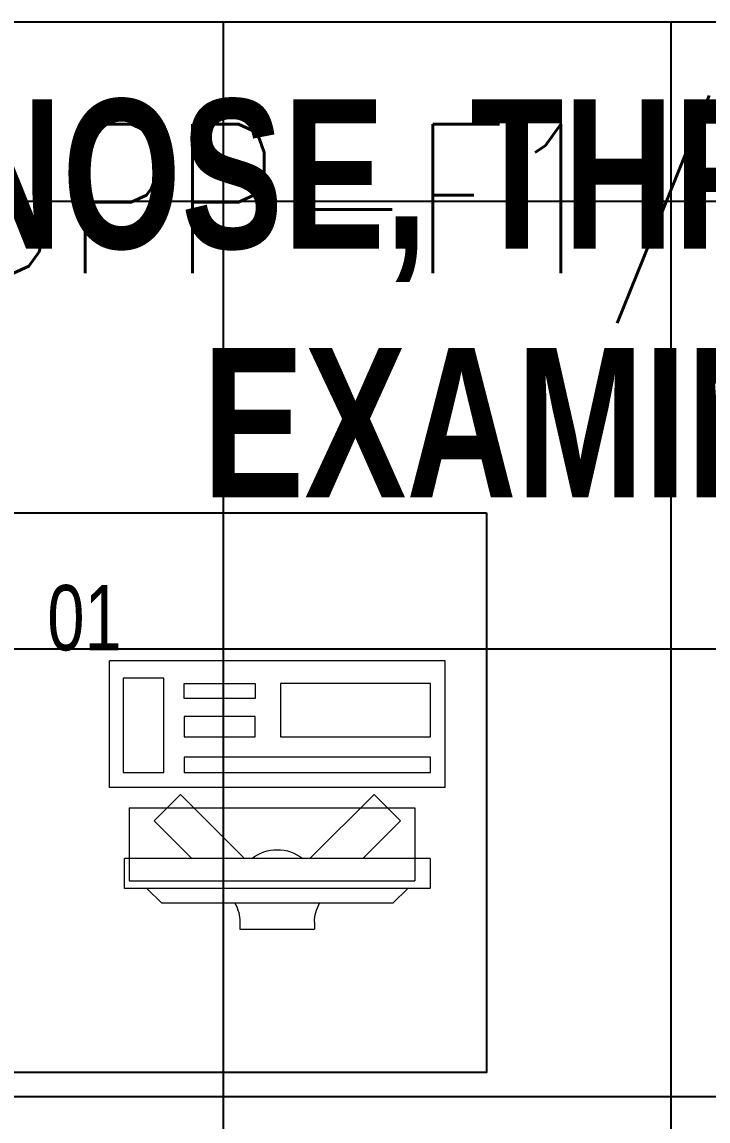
# Model space of a CAD drawing. Extents: x -178977 to 231842, y -29287 to 19916.
# Drawn here: x 45706 to 46626, y -7673 to -6200 of the extents above; entities that cross this region are included whole.
import ezdxf
from ezdxf import colors
from ezdxf.entities.mleader import LeaderData, LeaderLine
from ezdxf.math import Vec2, Vec3

# ---------------------------------------------------------------- set-up
doc = ezdxf.new("R2010")
doc.units = 0
doc.header["$LTSCALE"] = 0.25
doc.linetypes.add('DASHDOT', pattern=[25.4, 12.7, -6.35, 0, -6.35])
for name, color, linetype, lineweight in [('01-First Floor-FUR$0$72_EGR_BASE_TEXT', 252, 'Continuous', 5), ('01-First Floor-FUR$0$72_EGR_EQP_TAG', 142, 'Continuous', 5), ('01-First Floor-FUR$0$LOADING', 253, 'Continuous', 5), ('01-First Floor-FUR$0$Walls', 251, 'Continuous', 5), ('E-LITE-CIRC', 6, 'Continuous', 25), ('E-LITE-CLNG-CNDT', 6, 'DASHDOT', 35)]:
    doc.layers.add(name, color=color, linetype=linetype, lineweight=lineweight)
doc.layers.add('01-First Floor-FUR$0$FALSE CEILING', color=251, linetype='Continuous')
doc.styles.add('01-First Floor-FUR$0$X3G_ENTITY_257CFD', font='swisscl.ttf', dxfattribs={"height": 200})
doc.styles.add('01-First Floor-FUR$0$X3G_ENTITY_9EC9', font='swisscl.ttf', dxfattribs={"height": 0.2})
doc.styles.add('DC_SIMPLEX', font='SIMPLEX.shx', dxfattribs={"width": 0.7})

# ---------------------------------------------------------------- blocks, each defined once
blk = doc.blocks.new('01-First Floor-FUR$0$ITCWLS1-P')
at = {"layer": '01-First Floor-FUR$0$LOADING'}
for p, q in [((-0.17, 0.45), (-0.17, 0)), ((-0.17, 0.45), (0, 0.45)), ((0, 0.45), (0, 0)), ((-0.2651, 0.43, 0), (-0.3051, 0.43, 0)), ((-0.3051, 0.43, 0), (-0.3051, 0.02, 0)), ((-0.2651, 0.43, 0), (-0.2651, 0.02, 0)), ((-0.1496, 0.4305), (-0.1291, 0.4305)), ((-0.1291, 0.4305), (-0.1291, 0.4089)), ((-0.3251, 0.38, 0), (-0.3051, 0.4, 0)), ((-0.197, 0.4094), (-0.295, 0.4094)), ((-0.295, 0.0264), (-0.295, 0.4094)), ((-0.197, 0.0264), (-0.197, 0.4094)), ((-0.3251, 0.38, 0), (-0.3251, 0.07, 0)), ((-0.3503, 0.275), (-0.3596, 0.275)), ((-0.3596, 0.175), (-0.3596, 0.275)), ((-0.3503, 0.175), (-0.3596, 0.175)), ((-0.3251, 0.07, 0), (-0.3051, 0.05, 0)), ((-0.3051, 0.02, 0), (-0.2651, 0.02, 0)), ((-0.197, 0.0264), (-0.295, 0.0264)), ((-0.17, 0), (0, 0))]:
    blk.add_line(p, q, dxfattribs=at)
at = {"layer": '01-First Floor-FUR$0$LOADING', "extrusion": (2.48281e-10, 3.18408e-10, -1)}
for p, q in [((-0.2651, 0.3395), (-0.2144, 0.3902)), ((-0.1791, 0.3548), (-0.2144, 0.3902)), ((-0.2651, 0.2688), (-0.1791, 0.3548))]:
    blk.add_line(p, q, dxfattribs=at)
at = {"layer": '01-First Floor-FUR$0$LOADING', "extrusion": (2.48281e-10, -3.18408e-10, -1)}
for p, q in [((-0.2651, 0.1812), (-0.1791, 0.0952)), ((-0.2651, 0.1105), (-0.2144, 0.0598)), ((-0.1791, 0.0952), (-0.2144, 0.0598))]:
    blk.add_line(p, q, dxfattribs=at)
at = {"layer": '01-First Floor-FUR$0$LOADING'}
for points in [[(-0.1291, 0.4089), (-0.1291, 0.1), (-0.1496, 0.1), (-0.1496, 0.4305)], [(-0.1496, 0.1), (-0.1496, 0.1), (-0.1496, 0.1), (-0.1496, 0.1), (-0.1496, 0.1), (-0.1496, 0.1), (-0.1496, 0.1), (-0.1496, 0.1), (-0.1496, 0.1)], [(-0.1496, 0.1), (-0.1496, 0.1), (-0.1496, 0.1), (-0.1496, 0.1), (-0.1496, 0.1), (-0.1496, 0.1), (-0.1496, 0.1), (-0.1496, 0.1), (-0.1496, 0.1), (-0.1496, 0.1), (-0.1496, 0.1), (-0.1496, 0.1), (-0.1496, 0.1), (-0.1496, 0.1), (-0.1496, 0.1), (-0.1496, 0.1), (-0.1496, 0.1), (-0.1496, 0.1)], [(-0.1496, 0.1), (-0.1496, 0.1), (-0.1496, 0.1), (-0.1496, 0.1), (-0.1496, 0.1), (-0.1496, 0.1), (-0.1496, 0.1), (-0.1496, 0.1), (-0.1496, 0.1), (-0.1496, 0.1)], [(-0.1496, 0.1), (-0.1496, 0.1), (-0.1496, 0.1), (-0.1496, 0.1), (-0.1496, 0.1), (-0.1496, 0.1), (-0.1496, 0.1)], [(-0.1496, 0.1), (-0.1496, 0.1), (-0.1496, 0.1), (-0.1496, 0.1), (-0.1496, 0.1), (-0.1496, 0.1), (-0.1496, 0.1), (-0.1496, 0.1), (-0.1496, 0.1), (-0.1496, 0.1)], [(-0.1496, 0.1), (-0.1496, 0.1), (-0.1496, 0.1), (-0.1496, 0.1), (-0.1496, 0.1), (-0.1496, 0.1), (-0.1496, 0.1), (-0.1496, 0.1), (-0.1496, 0.1), (-0.1496, 0.1), (-0.1496, 0.1), (-0.1496, 0.1), (-0.1496, 0.1), (-0.1496, 0.1), (-0.1496, 0.1)], [(-0.1496, 0.1), (-0.1496, 0.1), (-0.1496, 0.1), (-0.1496, 0.1), (-0.1496, 0.1), (-0.1496, 0.1), (-0.1496, 0.1), (-0.1496, 0.1), (-0.1496, 0.1), (-0.1496, 0.1)], [(-0.1496, 0.1), (-0.1496, 0.1), (-0.1496, 0.1), (-0.1496, 0.1), (-0.1496, 0.1), (-0.1496, 0.1), (-0.1496, 0.1), (-0.1496, 0.1), (-0.1496, 0.1), (-0.1496, 0.1)], [(-0.1496, 0.1), (-0.1496, 0.1), (-0.1496, 0.1), (-0.1496, 0.1), (-0.1496, 0.1), (-0.1496, 0.1), (-0.1496, 0.1), (-0.1496, 0.1), (-0.1496, 0.1), (-0.1496, 0.1), (-0.1496, 0.1), (-0.1496, 0.1), (-0.1496, 0.1), (-0.1496, 0.1), (-0.1496, 0.1), (-0.1496, 0.1), (-0.1496, 0.1), (-0.1496, 0.1), (-0.1496, 0.1), (-0.1496, 0.1), (-0.1496, 0.1), (-0.1496, 0.1), (-0.1496, 0.1), (-0.1496, 0.1), (-0.1496, 0.1), (-0.1496, 0.1), (-0.1496, 0.1), (-0.1496, 0.1), (-0.1496, 0.1), (-0.1496, 0.1), (-0.1496, 0.1), (-0.1496, 0.1), (-0.1496, 0.1), (-0.1496, 0.1), (-0.1496, 0.1), (-0.1496, 0.1), (-0.1496, 0.1), (-0.1496, 0.1), (-0.1496, 0.1), (-0.1496, 0.1), (-0.1496, 0.1), (-0.1496, 0.1), (-0.1496, 0.1), (-0.1496, 0.1), (-0.1496, 0.1), (-0.1496, 0.1), (-0.1496, 0.1), (-0.1496, 0.1), (-0.1496, 0.1), (-0.1496, 0.1), (-0.1496, 0.1), (-0.1496, 0.1), (-0.1496, 0.1), (-0.1496, 0.1)], [(-0.1496, 0.1), (-0.1496, 0.1), (-0.1496, 0.1), (-0.1496, 0.1), (-0.1496, 0.1), (-0.1496, 0.1), (-0.1496, 0.1), (-0.1496, 0.1), (-0.1496, 0.1), (-0.1496, 0.1), (-0.1496, 0.1), (-0.1496, 0.1), (-0.1496, 0.1), (-0.1496, 0.1), (-0.1496, 0.1), (-0.1496, 0.1), (-0.1496, 0.1), (-0.1496, 0.1), (-0.1496, 0.1), (-0.1496, 0.1), (-0.1496, 0.1), (-0.1496, 0.1), (-0.1496, 0.1), (-0.1496, 0.1), (-0.1496, 0.1), (-0.1496, 0.1), (-0.1496, 0.1), (-0.1496, 0.1), (-0.1496, 0.1), (-0.1496, 0.1), (-0.1496, 0.1), (-0.1496, 0.1), (-0.1496, 0.1), (-0.1496, 0.1), (-0.1496, 0.1), (-0.1496, 0.1), (-0.1496, 0.1), (-0.1496, 0.1), (-0.1496, 0.1), (-0.1496, 0.1), (-0.1496, 0.1), (-0.1496, 0.1), (-0.1496, 0.1), (-0.1496, 0.1), (-0.1496, 0.1), (-0.1496, 0.1), (-0.1496, 0.1), (-0.1496, 0.1), (-0.1496, 0.1), (-0.1496, 0.1), (-0.1496, 0.1), (-0.1496, 0.1), (-0.1496, 0.1), (-0.1496, 0.1), (-0.1496, 0.1), (-0.1496, 0.1), (-0.1496, 0.1), (-0.1496, 0.1), (-0.1496, 0.1), (-0.1496, 0.1), (-0.1496, 0.1), (-0.1496, 0.1), (-0.1496, 0.1), (-0.1496, 0.1), (-0.1496, 0.1), (-0.1496, 0.1), (-0.1496, 0.1), (-0.1496, 0.1), (-0.1496, 0.1), (-0.1496, 0.1), (-0.1496, 0.1), (-0.1496, 0.1), (-0.1496, 0.1), (-0.1496, 0.1), (-0.1496, 0.1), (-0.1496, 0.1), (-0.1496, 0.1), (-0.1496, 0.1), (-0.1496, 0.1), (-0.1496, 0.1), (-0.1496, 0.1), (-0.1496, 0.1), (-0.1496, 0.1), (-0.1496, 0.1), (-0.1496, 0.1), (-0.1496, 0.1), (-0.1496, 0.1), (-0.1496, 0.1), (-0.1496, 0.1)], [(-0.1496, 0.1), (-0.1496, 0.1), (-0.1496, 0.1), (-0.1496, 0.1), (-0.1496, 0.1), (-0.1496, 0.1), (-0.1496, 0.1), (-0.1496, 0.1), (-0.1496, 0.1), (-0.1496, 0.1), (-0.1496, 0.1), (-0.1496, 0.1)], [(-0.1496, 0.1), (-0.1496, 0.1), (-0.1496, 0.1), (-0.1496, 0.1), (-0.1496, 0.1), (-0.1496, 0.1), (-0.1496, 0.1)], [(-0.1496, 0.1), (-0.1496, 0.1), (-0.1496, 0.1), (-0.1496, 0.1), (-0.1496, 0.1), (-0.1496, 0.1), (-0.1496, 0.1), (-0.1496, 0.1), (-0.1496, 0.1), (-0.1496, 0.1), (-0.1496, 0.1), (-0.1496, 0.1), (-0.1496, 0.1), (-0.1496, 0.1), (-0.1496, 0.1), (-0.1496, 0.1), (-0.1496, 0.1)], [(-0.1496, 0.1), (-0.1496, 0.1), (-0.1496, 0.1), (-0.1496, 0.1), (-0.1496, 0.1), (-0.1496, 0.1), (-0.1496, 0.1), (-0.1496, 0.1), (-0.1496, 0.1), (-0.1496, 0.1), (-0.1496, 0.1), (-0.1496, 0.1), (-0.1496, 0.1), (-0.1496, 0.1), (-0.1496, 0.1), (-0.1496, 0.1), (-0.1496, 0.1), (-0.1496, 0.1), (-0.1496, 0.1), (-0.1496, 0.1), (-0.1496, 0.1), (-0.1496, 0.1), (-0.1496, 0.1), (-0.1496, 0.1), (-0.1496, 0.1), (-0.1496, 0.1), (-0.1496, 0.1), (-0.1496, 0.1), (-0.1496, 0.1), (-0.1496, 0.1), (-0.1496, 0.1), (-0.1496, 0.1), (-0.1496, 0.1), (-0.1496, 0.1), (-0.1496, 0.1), (-0.1496, 0.1), (-0.1496, 0.1), (-0.1496, 0.1), (-0.1496, 0.1), (-0.1496, 0.1), (-0.1496, 0.1), (-0.1496, 0.1), (-0.1496, 0.1), (-0.1496, 0.1), (-0.1496, 0.1), (-0.1496, 0.1), (-0.1496, 0.1), (-0.1496, 0.1), (-0.1496, 0.1), (-0.1496, 0.1), (-0.1496, 0.1), (-0.1496, 0.1), (-0.1496, 0.1), (-0.1496, 0.1), (-0.1496, 0.1), (-0.1496, 0.1), (-0.1496, 0.1), (-0.1496, 0.1), (-0.1496, 0.1), (-0.1496, 0.1), (-0.1496, 0.1), (-0.1496, 0.1), (-0.1496, 0.1), (-0.1496, 0.1), (-0.1496, 0.1), (-0.1496, 0.1), (-0.1496, 0.1), (-0.1496, 0.1), (-0.1496, 0.1), (-0.1496, 0.1), (-0.1496, 0.1), (-0.1496, 0.1), (-0.1496, 0.1), (-0.1496, 0.1), (-0.1496, 0.1), (-0.1496, 0.1), (-0.1496, 0.1), (-0.1496, 0.1), (-0.1496, 0.1), (-0.1496, 0.1), (-0.1496, 0.1), (-0.1496, 0.1), (-0.1496, 0.1), (-0.1496, 0.1), (-0.1496, 0.1), (-0.1496, 0.1), (-0.1496, 0.1), (-0.1496, 0.1), (-0.1496, 0.1), (-0.1496, 0.1), (-0.1496, 0.1), (-0.1496, 0.1), (-0.1496, 0.1), (-0.1496, 0.1), (-0.1496, 0.1), (-0.1496, 0.1), (-0.1496, 0.1), (-0.1496, 0.1), (-0.1496, 0.1), (-0.1496, 0.1), (-0.1496, 0.1), (-0.1496, 0.1), (-0.1496, 0.1), (-0.1496, 0.1), (-0.1496, 0.1), (-0.1496, 0.1), (-0.1496, 0.1), (-0.1496, 0.1), (-0.1496, 0.1), (-0.1496, 0.1), (-0.1496, 0.1)], [(-0.1496, 0.1), (-0.1496, 0.1), (-0.1496, 0.1), (-0.1496, 0.1), (-0.1496, 0.1), (-0.1496, 0.1), (-0.1496, 0.1), (-0.1496, 0.1)]]:
    blk.add_lwpolyline(points, dxfattribs=at)
for points in [[(-0.1019, 0.4305), (-0.0304, 0.4305), (-0.0304, 0.2294), (-0.1019, 0.2294)], [(-0.1019, 0.1954), (-0.0747, 0.1954), (-0.0747, 0.1), (-0.1019, 0.1)], [(-0.0304, 0.1954), (-0.0508, 0.1954), (-0.0508, 0.1), (-0.0304, 0.1)], [(-0.1496, 0.1), (-0.1496, 0.1), (-0.1496, 0.1), (-0.1496, 0.1), (-0.1496, 0.1), (-0.1496, 0.1), (-0.1496, 0.1), (-0.1496, 0.1), (-0.1496, 0.1), (-0.1496, 0.1), (-0.1496, 0.1), (-0.1496, 0.1), (-0.1496, 0.1), (-0.1496, 0.1), (-0.1496, 0.1), (-0.1496, 0.1), (-0.1496, 0.1), (-0.1496, 0.1), (-0.1496, 0.1), (-0.1496, 0.1), (-0.1496, 0.1), (-0.1496, 0.1), (-0.1496, 0.1), (-0.1496, 0.1), (-0.1496, 0.1), (-0.1496, 0.1), (-0.1496, 0.1), (-0.1496, 0.1), (-0.1496, 0.1), (-0.1496, 0.1), (-0.1496, 0.1), (-0.1496, 0.1), (-0.1496, 0.1), (-0.1496, 0.1), (-0.1496, 0.1), (-0.1496, 0.1), (-0.1496, 0.1), (-0.1496, 0.1), (-0.1496, 0.1), (-0.1496, 0.1), (-0.1496, 0.1), (-0.1496, 0.1), (-0.1496, 0.1), (-0.1496, 0.1), (-0.1496, 0.1), (-0.1496, 0.1), (-0.1496, 0.1), (-0.1496, 0.1), (-0.1496, 0.1), (-0.1496, 0.1), (-0.1496, 0.1), (-0.1496, 0.1), (-0.1496, 0.1), (-0.1496, 0.1), (-0.1496, 0.1), (-0.1496, 0.1), (-0.1496, 0.1), (-0.1496, 0.1), (-0.1496, 0.1), (-0.1496, 0.1), (-0.1496, 0.1), (-0.1496, 0.1), (-0.1496, 0.1), (-0.1496, 0.1), (-0.1496, 0.1), (-0.1496, 0.1), (-0.1496, 0.1), (-0.1496, 0.1), (-0.1496, 0.1), (-0.1496, 0.1), (-0.1496, 0.1), (-0.1496, 0.1), (-0.1496, 0.1), (-0.1496, 0.1), (-0.1496, 0.1), (-0.1496, 0.1), (-0.1496, 0.1), (-0.1496, 0.1), (-0.1496, 0.1), (-0.1496, 0.1), (-0.1496, 0.1), (-0.1496, 0.1), (-0.1496, 0.1), (-0.1496, 0.1), (-0.1496, 0.1), (-0.1496, 0.1), (-0.1496, 0.1), (-0.1496, 0.1), (-0.1496, 0.1), (-0.1496, 0.1), (-0.1496, 0.1), (-0.1496, 0.1), (-0.1496, 0.1), (-0.1496, 0.1), (-0.1496, 0.1), (-0.1496, 0.1), (-0.1496, 0.1), (-0.1496, 0.1), (-0.1496, 0.1), (-0.1496, 0.1), (-0.1496, 0.1), (-0.1496, 0.1), (-0.1496, 0.1), (-0.1496, 0.1), (-0.1496, 0.1), (-0.1496, 0.1), (-0.1496, 0.1), (-0.1496, 0.1), (-0.1496, 0.1), (-0.1496, 0.1), (-0.1496, 0.1), (-0.1496, 0.1), (-0.1496, 0.1), (-0.1496, 0.1), (-0.1496, 0.1), (-0.1496, 0.1), (-0.1496, 0.1), (-0.1496, 0.1), (-0.1496, 0.1), (-0.1496, 0.1), (-0.1496, 0.1), (-0.1496, 0.1), (-0.1496, 0.1), (-0.1496, 0.1), (-0.1496, 0.1), (-0.1496, 0.1), (-0.1496, 0.1), (-0.1496, 0.1), (-0.1496, 0.1), (-0.1496, 0.1), (-0.1496, 0.1), (-0.1496, 0.1), (-0.1496, 0.1), (-0.1496, 0.1), (-0.1496, 0.1), (-0.1496, 0.1), (-0.1496, 0.1), (-0.1496, 0.1), (-0.1496, 0.1), (-0.1496, 0.1), (-0.1496, 0.1), (-0.1496, 0.1), (-0.1496, 0.1), (-0.1496, 0.1), (-0.1496, 0.1), (-0.1496, 0.1), (-0.1496, 0.1), (-0.1496, 0.1), (-0.1496, 0.1), (-0.1496, 0.1), (-0.1496, 0.1), (-0.1496, 0.1), (-0.1496, 0.1), (-0.1496, 0.1), (-0.1496, 0.1), (-0.1496, 0.1), (-0.1496, 0.1), (-0.1496, 0.1), (-0.1496, 0.1), (-0.1496, 0.1), (-0.1496, 0.1), (-0.1496, 0.1), (-0.1496, 0.1), (-0.1496, 0.1), (-0.1496, 0.1), (-0.1496, 0.1), (-0.1496, 0.1), (-0.1496, 0.1), (-0.1496, 0.1), (-0.1496, 0.1), (-0.1496, 0.1), (-0.1496, 0.1), (-0.1496, 0.1), (-0.1496, 0.1), (-0.1496, 0.1), (-0.1496, 0.1), (-0.1496, 0.1), (-0.1496, 0.1), (-0.1496, 0.1), (-0.1496, 0.1), (-0.1496, 0.1), (-0.1496, 0.1), (-0.1496, 0.1), (-0.1496, 0.1), (-0.1496, 0.1), (-0.1496, 0.1), (-0.1496, 0.1), (-0.1496, 0.1), (-0.1496, 0.1), (-0.1496, 0.1), (-0.1496, 0.1), (-0.1496, 0.1), (-0.1496, 0.1), (-0.1496, 0.1), (-0.1496, 0.1), (-0.1496, 0.1), (-0.1496, 0.1), (-0.1496, 0.1), (-0.1496, 0.1), (-0.1496, 0.1), (-0.1496, 0.1), (-0.1496, 0.1), (-0.1496, 0.1), (-0.1496, 0.1), (-0.1496, 0.1), (-0.1496, 0.1), (-0.1496, 0.1), (-0.1496, 0.1), (-0.1496, 0.1), (-0.1496, 0.1), (-0.1496, 0.1), (-0.1496, 0.1), (-0.1496, 0.1), (-0.1496, 0.1), (-0.1496, 0.1), (-0.1496, 0.1), (-0.1496, 0.1), (-0.1496, 0.1), (-0.1496, 0.1), (-0.1496, 0.1), (-0.1496, 0.1), (-0.1496, 0.1), (-0.1496, 0.1), (-0.1496, 0.1), (-0.1496, 0.1), (-0.1496, 0.1), (-0.1496, 0.1), (-0.1496, 0.1), (-0.1496, 0.1), (-0.1496, 0.1), (-0.1496, 0.1), (-0.1496, 0.1), (-0.1496, 0.1), (-0.1496, 0.1), (-0.1496, 0.1), (-0.1496, 0.1), (-0.1496, 0.1), (-0.1496, 0.1), (-0.1496, 0.1), (-0.1496, 0.1), (-0.1496, 0.1), (-0.1496, 0.1), (-0.1496, 0.1), (-0.1496, 0.1), (-0.1496, 0.1), (-0.1496, 0.1), (-0.1496, 0.1), (-0.1496, 0.1), (-0.1496, 0.1), (-0.1496, 0.1), (-0.1496, 0.1), (-0.1496, 0.1), (-0.1496, 0.1), (-0.1496, 0.1), (-0.1496, 0.1), (-0.1496, 0.1), (-0.1496, 0.1), (-0.1496, 0.1), (-0.1496, 0.1), (-0.1496, 0.1), (-0.1496, 0.1), (-0.1496, 0.1), (-0.1496, 0.1), (-0.1496, 0.1), (-0.1496, 0.1), (-0.1496, 0.1), (-0.1496, 0.1), (-0.1496, 0.1), (-0.1496, 0.1), (-0.1496, 0.1), (-0.1496, 0.1), (-0.1496, 0.1), (-0.1496, 0.1), (-0.1496, 0.1), (-0.1496, 0.1), (-0.1496, 0.1), (-0.1496, 0.1)], [(-0.1496, 0.1), (-0.1496, 0.1), (-0.1496, 0.1), (-0.1496, 0.1), (-0.1496, 0.1), (-0.1496, 0.1), (-0.1496, 0.1), (-0.1496, 0.1), (-0.1496, 0.1), (-0.1496, 0.1), (-0.1496, 0.1), (-0.1496, 0.1), (-0.1496, 0.1), (-0.1496, 0.1), (-0.1496, 0.1), (-0.1496, 0.1), (-0.1496, 0.1), (-0.1496, 0.1), (-0.1496, 0.1), (-0.1496, 0.1), (-0.1496, 0.1), (-0.1496, 0.1), (-0.1496, 0.1), (-0.1496, 0.1), (-0.1496, 0.1), (-0.1496, 0.1), (-0.1496, 0.1), (-0.1496, 0.1), (-0.1496, 0.1), (-0.1496, 0.1), (-0.1496, 0.1), (-0.1496, 0.1), (-0.1496, 0.1), (-0.1496, 0.1), (-0.1496, 0.1), (-0.1496, 0.1), (-0.1496, 0.1), (-0.1496, 0.1), (-0.1496, 0.1), (-0.1496, 0.1), (-0.1496, 0.1), (-0.1496, 0.1), (-0.1496, 0.1), (-0.1496, 0.1), (-0.1496, 0.1), (-0.1496, 0.1), (-0.1496, 0.1), (-0.1496, 0.1), (-0.1496, 0.1), (-0.1496, 0.1), (-0.1496, 0.1), (-0.1496, 0.1), (-0.1496, 0.1), (-0.1496, 0.1), (-0.1496, 0.1), (-0.1496, 0.1), (-0.1496, 0.1), (-0.1496, 0.1), (-0.1496, 0.1), (-0.1496, 0.1), (-0.1496, 0.1), (-0.1496, 0.1), (-0.1496, 0.1), (-0.1496, 0.1), (-0.1496, 0.1), (-0.1496, 0.1), (-0.1496, 0.1), (-0.1496, 0.1), (-0.1496, 0.1), (-0.1496, 0.1), (-0.1496, 0.1), (-0.1496, 0.1), (-0.1496, 0.1), (-0.1496, 0.1), (-0.1496, 0.1), (-0.1496, 0.1), (-0.1496, 0.1), (-0.1496, 0.1), (-0.1496, 0.1), (-0.1496, 0.1), (-0.1496, 0.1), (-0.1496, 0.1), (-0.1496, 0.1), (-0.1496, 0.1), (-0.1496, 0.1), (-0.1496, 0.1), (-0.1496, 0.1), (-0.1496, 0.1), (-0.1496, 0.1), (-0.1496, 0.1), (-0.1496, 0.1), (-0.1496, 0.1), (-0.1496, 0.1), (-0.1496, 0.1), (-0.1496, 0.1), (-0.1496, 0.1), (-0.1496, 0.1), (-0.1496, 0.1), (-0.1496, 0.1), (-0.1496, 0.1), (-0.1496, 0.1), (-0.1496, 0.1), (-0.1496, 0.1), (-0.1496, 0.1), (-0.1496, 0.1), (-0.1496, 0.1), (-0.1496, 0.1), (-0.1496, 0.1), (-0.1496, 0.1), (-0.1496, 0.1), (-0.1496, 0.1), (-0.1496, 0.1), (-0.1496, 0.1), (-0.1496, 0.1), (-0.1496, 0.1), (-0.1496, 0.1), (-0.1496, 0.1), (-0.1496, 0.1), (-0.1496, 0.1), (-0.1496, 0.1), (-0.1496, 0.1), (-0.1496, 0.1), (-0.1496, 0.1), (-0.1496, 0.1), (-0.1496, 0.1), (-0.1496, 0.1), (-0.1496, 0.1), (-0.1496, 0.1), (-0.1496, 0.1), (-0.1496, 0.1), (-0.1496, 0.1), (-0.1496, 0.1), (-0.1496, 0.1), (-0.1496, 0.1), (-0.1496, 0.1), (-0.1496, 0.1), (-0.1496, 0.1), (-0.1496, 0.1), (-0.1496, 0.1), (-0.1496, 0.1), (-0.1496, 0.1), (-0.1496, 0.1), (-0.1496, 0.1), (-0.1496, 0.1), (-0.1496, 0.1), (-0.1496, 0.1), (-0.1496, 0.1), (-0.1496, 0.1), (-0.1496, 0.1), (-0.1496, 0.1), (-0.1496, 0.1), (-0.1496, 0.1), (-0.1496, 0.1), (-0.1496, 0.1), (-0.1496, 0.1), (-0.1496, 0.1), (-0.1496, 0.1), (-0.1496, 0.1), (-0.1496, 0.1), (-0.1496, 0.1), (-0.1496, 0.1), (-0.1496, 0.1), (-0.1496, 0.1), (-0.1496, 0.1), (-0.1496, 0.1), (-0.1496, 0.1), (-0.1496, 0.1), (-0.1496, 0.1), (-0.1496, 0.1), (-0.1496, 0.1), (-0.1496, 0.1), (-0.1496, 0.1), (-0.1496, 0.1), (-0.1496, 0.1), (-0.1496, 0.1), (-0.1496, 0.1), (-0.1496, 0.1), (-0.1496, 0.1), (-0.1496, 0.1), (-0.1496, 0.1), (-0.1496, 0.1), (-0.1496, 0.1), (-0.1496, 0.1), (-0.1496, 0.1), (-0.1496, 0.1), (-0.1496, 0.1), (-0.1496, 0.1), (-0.1496, 0.1), (-0.1496, 0.1), (-0.1496, 0.1), (-0.1496, 0.1), (-0.1496, 0.1), (-0.1496, 0.1), (-0.1496, 0.1), (-0.1496, 0.1), (-0.1496, 0.1), (-0.1496, 0.1), (-0.1496, 0.1), (-0.1496, 0.1), (-0.1496, 0.1), (-0.1496, 0.1), (-0.1496, 0.1), (-0.1496, 0.1), (-0.1496, 0.1), (-0.1496, 0.1), (-0.1496, 0.1), (-0.1496, 0.1), (-0.1496, 0.1), (-0.1496, 0.1), (-0.1496, 0.1), (-0.1496, 0.1), (-0.1496, 0.1), (-0.1496, 0.1), (-0.1496, 0.1)], [(-0.1496, 0.1), (-0.1496, 0.1), (-0.1496, 0.1), (-0.1496, 0.1), (-0.1496, 0.1), (-0.1496, 0.1), (-0.1496, 0.1), (-0.1496, 0.1), (-0.1496, 0.1), (-0.1496, 0.1), (-0.1496, 0.1), (-0.1496, 0.1), (-0.1496, 0.1), (-0.1496, 0.1), (-0.1496, 0.1), (-0.1496, 0.1), (-0.1496, 0.1), (-0.1496, 0.1), (-0.1496, 0.1), (-0.1496, 0.1), (-0.1496, 0.1), (-0.1496, 0.1), (-0.1496, 0.1), (-0.1496, 0.1), (-0.1496, 0.1), (-0.1496, 0.1), (-0.1496, 0.1), (-0.1496, 0.1), (-0.1496, 0.1), (-0.1496, 0.1), (-0.1496, 0.1), (-0.1496, 0.1), (-0.1496, 0.1), (-0.1496, 0.1), (-0.1496, 0.1), (-0.1496, 0.1), (-0.1496, 0.1), (-0.1496, 0.1), (-0.1496, 0.1), (-0.1496, 0.1), (-0.1496, 0.1), (-0.1496, 0.1), (-0.1496, 0.1), (-0.1496, 0.1), (-0.1496, 0.1), (-0.1496, 0.1), (-0.1496, 0.1), (-0.1496, 0.1), (-0.1496, 0.1), (-0.1496, 0.1), (-0.1496, 0.1), (-0.1496, 0.1), (-0.1496, 0.1), (-0.1496, 0.1), (-0.1496, 0.1), (-0.1496, 0.1), (-0.1496, 0.1), (-0.1496, 0.1), (-0.1496, 0.1), (-0.1496, 0.1), (-0.1496, 0.1), (-0.1496, 0.1), (-0.1496, 0.1), (-0.1496, 0.1), (-0.1496, 0.1), (-0.1496, 0.1), (-0.1496, 0.1), (-0.1496, 0.1), (-0.1496, 0.1), (-0.1496, 0.1), (-0.1496, 0.1), (-0.1496, 0.1), (-0.1496, 0.1), (-0.1496, 0.1), (-0.1496, 0.1), (-0.1496, 0.1), (-0.1496, 0.1), (-0.1496, 0.1), (-0.1496, 0.1), (-0.1496, 0.1), (-0.1496, 0.1), (-0.1496, 0.1), (-0.1496, 0.1), (-0.1496, 0.1), (-0.1496, 0.1), (-0.1496, 0.1), (-0.1496, 0.1), (-0.1496, 0.1), (-0.1496, 0.1), (-0.1496, 0.1), (-0.1496, 0.1), (-0.1496, 0.1), (-0.1496, 0.1), (-0.1496, 0.1), (-0.1496, 0.1), (-0.1496, 0.1), (-0.1496, 0.1), (-0.1496, 0.1), (-0.1496, 0.1), (-0.1496, 0.1), (-0.1496, 0.1), (-0.1496, 0.1), (-0.1496, 0.1), (-0.1496, 0.1), (-0.1496, 0.1), (-0.1496, 0.1), (-0.1496, 0.1), (-0.1496, 0.1), (-0.1496, 0.1), (-0.1496, 0.1), (-0.1496, 0.1), (-0.1496, 0.1), (-0.1496, 0.1), (-0.1496, 0.1), (-0.1496, 0.1), (-0.1496, 0.1), (-0.1496, 0.1), (-0.1496, 0.1), (-0.1496, 0.1), (-0.1496, 0.1), (-0.1496, 0.1), (-0.1496, 0.1), (-0.1496, 0.1), (-0.1496, 0.1), (-0.1496, 0.1), (-0.1496, 0.1), (-0.1496, 0.1), (-0.1496, 0.1), (-0.1496, 0.1), (-0.1496, 0.1), (-0.1496, 0.1), (-0.1496, 0.1), (-0.1496, 0.1), (-0.1496, 0.1), (-0.1496, 0.1), (-0.1496, 0.1), (-0.1496, 0.1), (-0.1496, 0.1), (-0.1496, 0.1), (-0.1496, 0.1), (-0.1496, 0.1), (-0.1496, 0.1), (-0.1496, 0.1), (-0.1496, 0.1), (-0.1496, 0.1), (-0.1496, 0.1), (-0.1496, 0.1), (-0.1496, 0.1), (-0.1496, 0.1), (-0.1496, 0.1), (-0.1496, 0.1), (-0.1496, 0.1), (-0.1496, 0.1), (-0.1496, 0.1), (-0.1496, 0.1), (-0.1496, 0.1), (-0.1496, 0.1), (-0.1496, 0.1), (-0.1496, 0.1), (-0.1496, 0.1), (-0.1496, 0.1), (-0.1496, 0.1), (-0.1496, 0.1), (-0.1496, 0.1), (-0.1496, 0.1), (-0.1496, 0.1), (-0.1496, 0.1), (-0.1496, 0.1), (-0.1496, 0.1), (-0.1496, 0.1), (-0.1496, 0.1), (-0.1496, 0.1), (-0.1496, 0.1), (-0.1496, 0.1), (-0.1496, 0.1), (-0.1496, 0.1), (-0.1496, 0.1), (-0.1496, 0.1), (-0.1496, 0.1), (-0.1496, 0.1), (-0.1496, 0.1), (-0.1496, 0.1), (-0.1496, 0.1), (-0.1496, 0.1), (-0.1496, 0.1), (-0.1496, 0.1), (-0.1496, 0.1), (-0.1496, 0.1), (-0.1496, 0.1), (-0.1496, 0.1), (-0.1496, 0.1), (-0.1496, 0.1), (-0.1496, 0.1), (-0.1496, 0.1), (-0.1496, 0.1), (-0.1496, 0.1), (-0.1496, 0.1), (-0.1496, 0.1), (-0.1496, 0.1), (-0.1496, 0.1), (-0.1496, 0.1), (-0.1496, 0.1), (-0.1496, 0.1), (-0.1496, 0.1), (-0.1496, 0.1), (-0.1496, 0.1), (-0.1496, 0.1), (-0.1496, 0.1), (-0.1496, 0.1), (-0.1496, 0.1), (-0.1496, 0.1), (-0.1496, 0.1), (-0.1496, 0.1), (-0.1496, 0.1), (-0.1496, 0.1), (-0.1496, 0.1), (-0.1496, 0.1), (-0.1496, 0.1), (-0.1496, 0.1)], [(-0.1496, 0.0727), (-0.0236, 0.0727), (-0.0236, 0.0182), (-0.1496, 0.0182)]]:
    blk.add_lwpolyline(points, close=True, dxfattribs=at)
for centre, radius, start, end in [((-0.3503, 0.325), 0.05, 270, 300.3093), ((-0.3089, 0.225), 0.0556, 321.9431, 38.0569), ((-0.3503, 0.125), 0.05, 59.6907, 90)]:
    blk.add_arc(centre, radius, start, end, dxfattribs=at)
blk = doc.blocks.new('01-First Floor-FUR')
at = {"layer": '01-First Floor-FUR$0$FALSE CEILING', "linetype": 'Continuous'}
for p, q in [((45976, -9440), (45976, -6200)), ((46576, -9440), (46576, -6200)), ((44776, -6440), (48976, -6440)), ((44776, -7040), (48976, -7040)), ((44776, -7640), (48976, -7640))]:
    blk.add_line(p, q, dxfattribs=at)
at = {"layer": '01-First Floor-FUR$0$FALSE CEILING'}
blk.add_lwpolyline([(44776, -6200), (48976, -6200), (48976, -9440), (44776, -9440)], close=True, dxfattribs=at)
at = {"layer": '01-First Floor-FUR$0$FALSE CEILING', "elevation": 0}
blk.add_lwpolyline([(46328.5, -6857.8), (46328.5, -7607.8), (44828.5, -7607.8), (44828.5, -6857.8)], close=True, dxfattribs=at)
at = {"layer": '01-First Floor-FUR$0$LOADING', "elevation": 0}
blk.add_lwpolyline([(46328.5, -6857.8), (46328.5, -7607.8), (44828.5, -7607.8), (44828.5, -6857.8)], close=True, dxfattribs=at)
at = {"layer": '01-First Floor-FUR$0$Walls'}
blk.add_line((48976, -6200), (44776, -6200), dxfattribs=at)
at = {"layer": '01-First Floor-FUR$0$LOADING', "extrusion": (1.93992e-16, 8.01373e-06, 1), "xscale": -1000.000000000014, "yscale": 1000.000000000014, "zscale": 1000.000000000014, "rotation": 270}
blk.add_blockref('01-First Floor-FUR$0$ITCWLS1-P', (45823, -7056, -0.1), dxfattribs=at)
at = {"layer": '01-First Floor-FUR$0$72_EGR_BASE_TEXT', "insert": (47012.4, -6303.6, -0.1), "char_height": 200, "width": 4223.97, "attachment_point": 2, "style": '01-First Floor-FUR$0$X3G_ENTITY_9EC9'}
blk.add_mtext('{\\fSwis721 LtCn BT|b1|i0|c0|p34;EAR, NOSE, THROAT CONSULTATION / EXAMINATION ROOM}', dxfattribs=at)
at = {"layer": '01-First Floor-FUR$0$72_EGR_EQP_TAG', "insert": (45789.5, -6954.6, 0), "char_height": 87.47, "attachment_point": 2, "style": '01-First Floor-FUR$0$X3G_ENTITY_257CFD'}
blk.add_mtext('01', dxfattribs=at)
blk = doc.blocks.new('ARR0W')
at = {"color": 45}
blk.add_ellipse((0, 0), major_axis=(0.4, 0), ratio=0.4, dxfattribs=at)
at = {"color": 45, "ltscale": 0.5}
blk.add_solid([(-1.4, 0.167), (-0.4, 0), (-1.4, -0.167)], dxfattribs=at)

msp = doc.modelspace()

# ---------------------------------------------------------------- block references
at = {"layer": 'E-LITE-CLNG-CNDT'}
msp.add_blockref('01-First Floor-FUR', (0, 0), dxfattribs=at)

# ---------------------------------------------------------------- leaders
at = {"layer": 'E-LITE-CIRC'}
ml = msp.add_multileader_mtext('Standard', dxfattribs=at)
ml.set_content('{\\Fdc_el_romans|c0;\\W0.8;TO\\Fromans|c0; \\Fsimplex|c0;UPP-F1/S24}', color=256, style='DC_SIMPLEX')
ml.set_leader_properties()
ml.set_arrow_properties(name='ARR0W')
ml.build(insert=Vec2(0, 0))
ml.multileader.update_dxf_attribs({"dogleg_length": 200, "arrow_head_size": 140, "scale": 100})
ctx = ml.context
ctx.base_point, ctx.scale, ctx.char_height, ctx.arrow_head_size, ctx.landing_gap_size, ctx.plane_origin, ctx.plane_x_axis, ctx.plane_y_axis = Vec3(45065.3, -6470.1, 0), 100, 200, 140, 140, Vec3(61787.7, -13615.6, 0), Vec3(1, 0.000001, 0), Vec3(-0.000001, 1, 0)
notes = []
notes.append((ctx, [(0, (1, 1, 0), (44956.5, -6470.1, 0), (1, 0.000001, 0), 108.8, [(0, [(44722.5, -7039.2, 0)], 0, [])])]))
ctx.mtext.insert, ctx.mtext.text_direction, ctx.mtext.rotation, ctx.mtext.flow_direction = Vec3(45205.3, -6336.8, 0), Vec3(1, 0.000001, 0), 0.000001, 5
for ctx, leaders in notes:
    for number, flags, end, landing, length, lines in leaders:
        leader = LeaderData()
        leader.index, (leader.has_last_leader_line, leader.has_dogleg_vector, leader.attachment_direction) = number, flags
        leader.last_leader_point, leader.dogleg_vector, leader.dogleg_length = Vec3(end), Vec3(landing), length
        for number, points, colour, breaks in lines:
            line = LeaderLine()
            line.index, line.vertices, line.color, line.breaks = number, Vec3.list(points), colors.encode_raw_color(colour), breaks
            leader.lines.append(line)
        ctx.leaders.append(leader)

doc.saveas('drawing.dxf')
